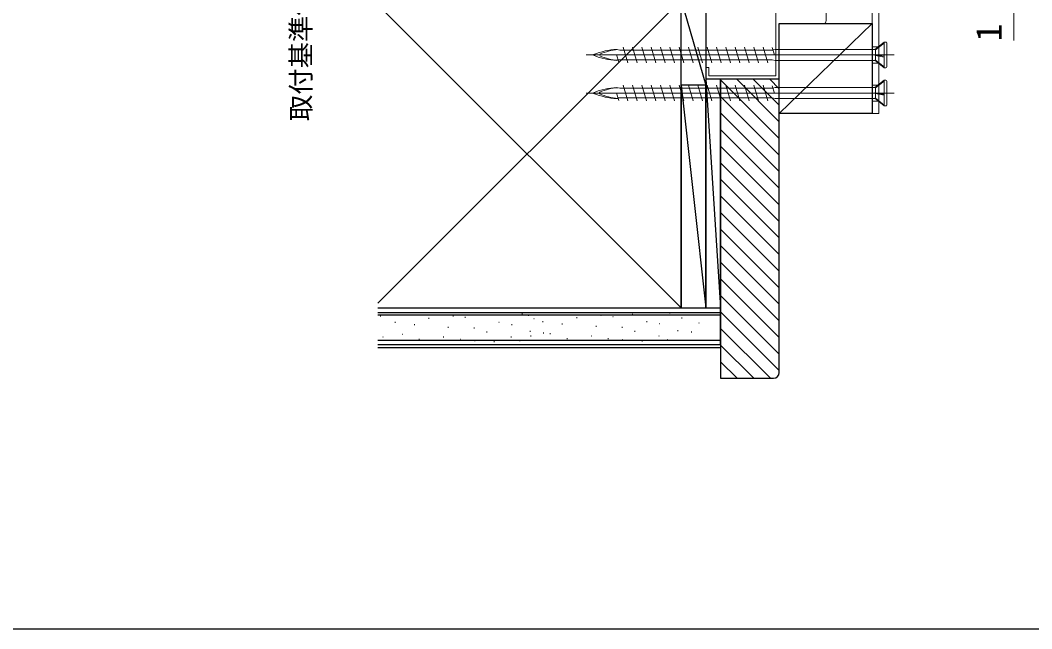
# Model space of a CAD drawing. Units: millimetres, scale not verified. Extents: x -525 to 525, y -785 to 780.
# Drawn here: x 0 to 344.9, y -784.6 to -577 of the extents above; entities that cross this region are included whole.
import ezdxf
from ezdxf.enums import TextEntityAlignment as Align

# ---------------------------------------------------------------- set-up
doc = ezdxf.new("R2010")
doc.units = ezdxf.units.MM
doc.header["$LTSCALE"] = 4
for name, color, linetype in [('0-1_USER1', 1, 'Continuous'), ('0-6_YKK_ZWAK', 7, 'Continuous'), ('0-7_YSS_K', 3, 'Continuous'), ('0-8_YSS_KE', 3, 'Continuous')]:
    doc.layers.add(name, color=color, linetype=linetype)
for name, color, linetype, lineweight in [('0-2_YKK_11', 4, 'Continuous', 18), ('0-3_YKK_12', 1, 'Continuous', 18), ('0-4_YKK_13', 4, 'Continuous', 18), ('0-5_YKK_D', 6, 'Continuous', 18)]:
    doc.layers.add(name, color=color, linetype=linetype, lineweight=lineweight)
doc.styles.add('ＭＳ ゴシック', font='')
doc.styles.get('ＭＳ ゴシック').set_extended_font_data('MS Gothic')

msp = doc.modelspace()

# ---------------------------------------------------------------- linework, layer by layer
at = {"layer": '0-2_YKK_11'}
msp.add_line((274.812, -577.167), (274.812, -573.167), dxfattribs=at)
msp.add_lwpolyline([(257.611, -570.167), (257.611, -595.967), (234.812, -595.967), (234.812, -593.167), (233.812, -593.167), (233.812, -597.167), (258.812, -597.167), (258.812, -578.167), (273.812, -578.167)], dxfattribs=at)
msp.add_arc((273.812, -577.167), 1, 270, 0, dxfattribs=at)
at = {"layer": '0-3_YKK_12', "color": 80}
for p, q in [((294.76, -588.867), (288.26, -588.867)), ((294.76, -601.867), (288.26, -601.867))]:
    msp.add_line(p, q, dxfattribs=at)
at = {"layer": '0-4_YKK_13', "color": 80}
for p, q in [((290.51, -572.167), (290.51, -608.867)), ((292.81, -572.167), (292.81, -608.867)), ((292.81, -586.117), (290.51, -586.117)), ((292.81, -591.617), (290.51, -591.617)), ((292.81, -599.117), (290.51, -599.117)), ((292.81, -604.617), (290.51, -604.617)), ((292.81, -608.867), (290.51, -608.867))]:
    msp.add_line(p, q, dxfattribs=at)
at = {"layer": '0-4_YKK_13'}
for p, q in [((207.207, -591.513), (205.565, -586.213)), ((210.387, -591.513), (208.745, -586.213)), ((213.567, -591.513), (211.925, -586.213)), ((216.747, -591.513), (215.105, -586.213)), ((219.927, -591.513), (218.285, -586.213)), ((223.107, -591.513), (221.465, -586.213)), ((226.287, -591.513), (224.645, -586.213)), ((229.467, -591.513), (227.825, -586.213)), ((232.647, -591.513), (231.005, -586.213)), ((235.827, -591.513), (234.185, -586.213)), ((239.007, -591.513), (237.365, -586.213)), ((242.187, -591.513), (240.545, -586.213)), ((245.367, -591.513), (243.725, -586.213)), ((248.547, -591.513), (246.905, -586.213)), ((251.727, -591.513), (250.085, -586.213)), ((254.907, -591.513), (253.265, -586.213)), ((294.556, -584.463), (291.439, -586.963)), ((294.556, -584.84), (291.612, -587.114)), ((294.556, -593.263), (294.556, -584.463)), ((295.156, -584.463), (294.556, -584.463)), ((295.456, -584.763), (295.456, -592.963)), ((297.956, -588.863), (192.956, -588.863)), ((204.107, -591.374), (203.329, -588.863)), ((203.456, -586.963), (204.405, -587.189)), ((256.623, -587.189), (204.405, -587.189)), ((257.142, -588.863), (256.364, -586.353)), ((257.456, -586.963), (256.617, -587.168)), ((291.439, -586.963), (257.456, -586.963)), ((291.439, -586.963), (291.612, -587.114)), ((291.439, -588.807), (294.556, -589.333)), ((291.612, -589.033), (291.439, -588.807)), ((291.612, -588.817), (291.439, -588.807)), ((291.612, -587.114), (291.612, -588.817)), ((294.556, -589.257), (291.612, -588.817)), ((294.556, -589.576), (291.612, -589.033)), ((291.612, -589.033), (291.612, -590.655)), ((203.456, -590.763), (203.889, -590.67)), ((254.604, -590.538), (203.848, -590.538)), ((256.44, -590.538), (254.604, -590.538)), ((257.456, -590.763), (256.44, -590.538)), ((257.456, -590.763), (291.576, -590.763)), ((294.556, -593.263), (291.439, -590.648)), ((291.612, -590.655), (291.439, -590.648)), ((294.556, -592.947), (291.612, -590.655)), ((294.556, -593.263), (295.156, -593.263)), ((203.456, -599.963), (204.405, -600.189)), ((207.207, -604.513), (205.565, -599.213)), ((210.387, -604.513), (208.745, -599.213)), ((213.567, -604.513), (211.925, -599.213)), ((216.747, -604.513), (215.105, -599.213)), ((219.927, -604.513), (218.285, -599.213)), ((223.107, -604.513), (221.465, -599.213)), ((226.287, -604.513), (224.645, -599.213)), ((229.467, -604.513), (227.825, -599.213)), ((232.647, -604.513), (231.005, -599.213)), ((235.827, -604.513), (234.185, -599.213)), ((239.007, -604.513), (237.365, -599.213)), ((242.187, -604.513), (240.545, -599.213)), ((245.367, -604.513), (243.725, -599.213)), ((248.547, -604.513), (246.905, -599.213)), ((251.727, -604.513), (250.085, -599.213)), ((254.907, -604.513), (253.265, -599.213)), ((257.142, -601.863), (256.364, -599.353)), ((257.456, -599.963), (256.617, -600.168)), ((291.439, -599.963), (257.456, -599.963)), ((294.556, -597.463), (291.439, -599.963)), ((291.439, -599.963), (291.612, -600.114)), ((294.556, -597.84), (291.612, -600.114)), ((291.612, -600.114), (291.612, -601.817)), ((294.556, -606.263), (294.556, -597.463)), ((295.156, -597.463), (294.556, -597.463)), ((295.456, -597.763), (295.456, -605.963)), ((297.956, -601.863), (192.956, -601.863)), ((204.107, -604.374), (203.329, -601.863)), ((254.604, -603.538), (203.848, -603.538)), ((256.623, -600.189), (204.405, -600.189)), ((256.44, -603.538), (254.604, -603.538)), ((257.456, -603.763), (256.44, -603.538)), ((291.439, -601.807), (294.556, -602.333)), ((291.612, -602.033), (291.439, -601.807)), ((291.612, -601.817), (291.439, -601.807)), ((294.556, -602.257), (291.612, -601.817)), ((294.556, -602.576), (291.612, -602.033)), ((291.612, -602.033), (291.612, -603.655)), ((203.456, -603.763), (203.889, -603.67)), ((257.456, -603.763), (291.576, -603.763)), ((294.556, -606.263), (291.439, -603.648)), ((291.612, -603.655), (291.439, -603.648)), ((294.556, -605.947), (291.612, -603.655)), ((294.556, -606.263), (295.156, -606.263))]:
    msp.add_line(p, q, dxfattribs=at)
for centre, radius, start, end in [((295.156, -584.763), 0.3, 0, 90), ((204.402, -609.579), 22.635, 92.39615, 113.10664), ((204.402, -568.148), 22.635, 246.89336, 267.60385), ((204.959, -604.748), 17.748, 93.82521, 114.39311), ((204.959, -572.979), 17.748, 245.60689, 266.19629), ((295.156, -592.963), 0.3, 270, 0), ((204.402, -622.579), 22.635, 92.39615, 113.10664), ((204.959, -617.748), 17.748, 93.82521, 114.39311), ((295.156, -597.763), 0.3, 0, 90), ((195.573, -601.863), 0.117, 117.35017, 242.64983), ((204.402, -581.148), 22.635, 246.89336, 267.60385), ((197.768, -601.863), 0.312, 116.38444, 243.61556), ((204.959, -585.979), 17.748, 245.60689, 266.19629), ((295.156, -605.963), 0.3, 270, 0)]:
    msp.add_arc(centre, radius, start, end, dxfattribs=at)
at = {"layer": '0-5_YKK_D'}
msp.add_line((338.81, -572.166), (338.81, -583.88), dxfattribs=at)
at = {"layer": '0-6_YKK_ZWAK'}
msp.add_lwpolyline([(-525, -784.6), (525, -784.6), (525, 745.4)], dxfattribs=at)
at = {"layer": '0-7_YSS_K'}
for p, q in [((225.311, -570.166), (121.956, -673.521)), ((121.956, -571.811), (225.311, -675.166)), ((225.311, -570.166), (233.811, -599.166)), ((290.51, -578.167), (258.812, -608.867)), ((225.311, -599.166), (233.811, -675.166)), ((233.811, -597.167), (238.812, -675.166)), ((258.812, -617.343), (238.812, -597.343)), ((258.812, -611.686), (244.292, -597.166)), ((258.812, -606.029), (249.949, -597.166)), ((258.812, -600.373), (255.605, -597.166)), ((258.812, -623), (238.812, -603)), ((258.812, -628.657), (238.812, -608.657)), ((258.812, -634.314), (238.812, -614.314)), ((258.812, -639.971), (238.812, -619.971)), ((258.812, -645.627), (238.812, -625.627)), ((258.812, -651.284), (238.812, -631.284)), ((258.812, -656.941), (238.812, -636.941)), ((258.812, -662.598), (238.812, -642.598)), ((258.812, -668.255), (238.812, -648.255)), ((258.812, -673.912), (238.812, -653.912)), ((258.812, -679.568), (238.812, -659.568)), ((258.812, -685.225), (238.812, -665.225)), ((258.812, -690.882), (238.812, -670.882)), ((238.728, -687.666), (238.728, -675.166)), ((121.956, -676.666), (238.812, -676.666)), ((122.968, -677.991), (122.768, -677.991)), ((139.451, -678.815), (139.251, -678.815)), ((147.693, -677.991), (147.493, -677.991)), ((151.784, -678.424), (151.584, -678.424)), ((158.41, -677.644), (158.21, -677.644)), ((171.208, -677.255), (171.008, -677.255)), ((173.388, -677.732), (173.188, -677.732)), ((175.275, -678.873), (175.075, -678.873)), ((189.871, -678.556), (189.671, -678.556)), ((198.112, -677.732), (197.912, -677.732)), ((202.204, -678.165), (202.004, -678.165)), ((208.83, -677.386), (208.63, -677.386)), ((221.628, -676.996), (221.428, -676.996)), ((225.695, -678.614), (225.495, -678.614)), ((258.812, -696.539), (238.812, -676.539)), ((127.913, -680.139), (127.713, -680.139)), ((134.506, -680.963), (134.306, -680.963)), ((146.045, -681.787), (145.845, -681.787)), ((154.902, -682.042), (154.702, -682.042)), ((163.352, -680.139), (163.152, -680.139)), ((167.7, -680.873), (167.5, -680.873)), ((178.333, -679.88), (178.133, -679.88)), ((184.926, -680.705), (184.726, -680.705)), ((196.464, -681.529), (196.264, -681.529)), ((205.322, -681.784), (205.122, -681.784)), ((213.772, -679.88), (213.572, -679.88)), ((218.12, -680.614), (217.92, -680.614)), ((231.537, -680.379), (231.337, -680.379)), ((255.782, -699.166), (238.812, -682.196)), ((121.956, -686.166), (238.812, -686.166)), ((123.792, -685.084), (123.592, -685.084)), ((130.386, -684.26), (130.186, -684.26)), ((136.155, -685.908), (135.955, -685.908)), ((144.396, -685.084), (144.196, -685.084)), ((150.166, -685.908), (149.965, -685.908)), ((155.092, -686.33), (154.892, -686.33)), ((159.231, -683.436), (159.031, -683.436)), ((167.473, -685.084), (167.273, -685.084)), ((170.429, -686.33), (170.229, -686.33)), ((173.937, -683.211), (173.737, -683.211)), ((174.212, -684.825), (174.012, -684.825)), ((178.546, -683.723), (178.346, -683.723)), ((180.805, -684.001), (180.605, -684.001)), ((186.574, -685.65), (186.374, -685.65)), ((194.816, -684.825), (194.616, -684.825)), ((200.585, -685.65), (200.385, -685.65)), ((205.512, -686.071), (205.312, -686.071)), ((209.651, -683.177), (209.451, -683.177)), ((217.892, -684.825), (217.692, -684.825)), ((220.848, -686.071), (220.648, -686.071)), ((224.356, -682.953), (224.156, -682.953)), ((228.965, -683.464), (228.765, -683.464)), ((121.956, -688.666), (238.812, -688.666)), ((161.704, -686.732), (161.504, -686.732)), ((212.123, -686.474), (211.923, -686.474)), ((250.125, -699.166), (238.812, -687.853)), ((244.468, -699.166), (238.812, -693.51))]:
    msp.add_line(p, q, dxfattribs=at)
for points in [[(225.311, -570.166), (233.811, -570.166), (233.811, -599.166), (225.311, -599.166)], [(258.812, -578.167), (290.51, -578.167), (290.51, -608.867), (258.812, -608.867)], [(233.811, -599.166), (225.311, -599.166), (225.311, -675.166), (233.811, -675.166)], [(238.812, -597.167), (233.811, -597.167), (233.811, -675.166), (238.812, -675.166)]]:
    msp.add_lwpolyline(points, close=True, dxfattribs=at)
at = {"layer": '0-8_YSS_KE'}
for p, q in [((121.956, -675.166), (238.812, -675.166)), ((238.812, -677.666), (121.956, -677.666)), ((121.956, -687.666), (238.812, -687.666))]:
    msp.add_line(p, q, dxfattribs=at)
for points in [[(121.956, -675.166), (225.311, -675.166), (225.311, -570.166), (169.811, -570.166)], [(238.812, -597.166), (238.812, -699.166), (256.812, -699.166)], [(258.812, -697.166), (258.812, -597.166), (238.812, -597.166)]]:
    msp.add_lwpolyline(points, dxfattribs=at)
msp.add_arc((256.812, -697.166), 2, 270, 359.99998, dxfattribs=at)

# ---------------------------------------------------------------- texts
at = {"layer": '0-1_USER1', "style": 'ＭＳ ゴシック'}
msp.add_text('取付基準位置', height=6.598, rotation=90, dxfattribs=at).set_placement((100.957, -611.439), align=Align.BOTTOM_LEFT)
at = {"layer": '0-5_YKK_D', "style": 'ＭＳ ゴシック'}
msp.add_text('1', height=8.798, rotation=90, dxfattribs=at).set_placement((337.31, -584.221), align=Align.BOTTOM_LEFT)

doc.saveas('drawing.dxf')
